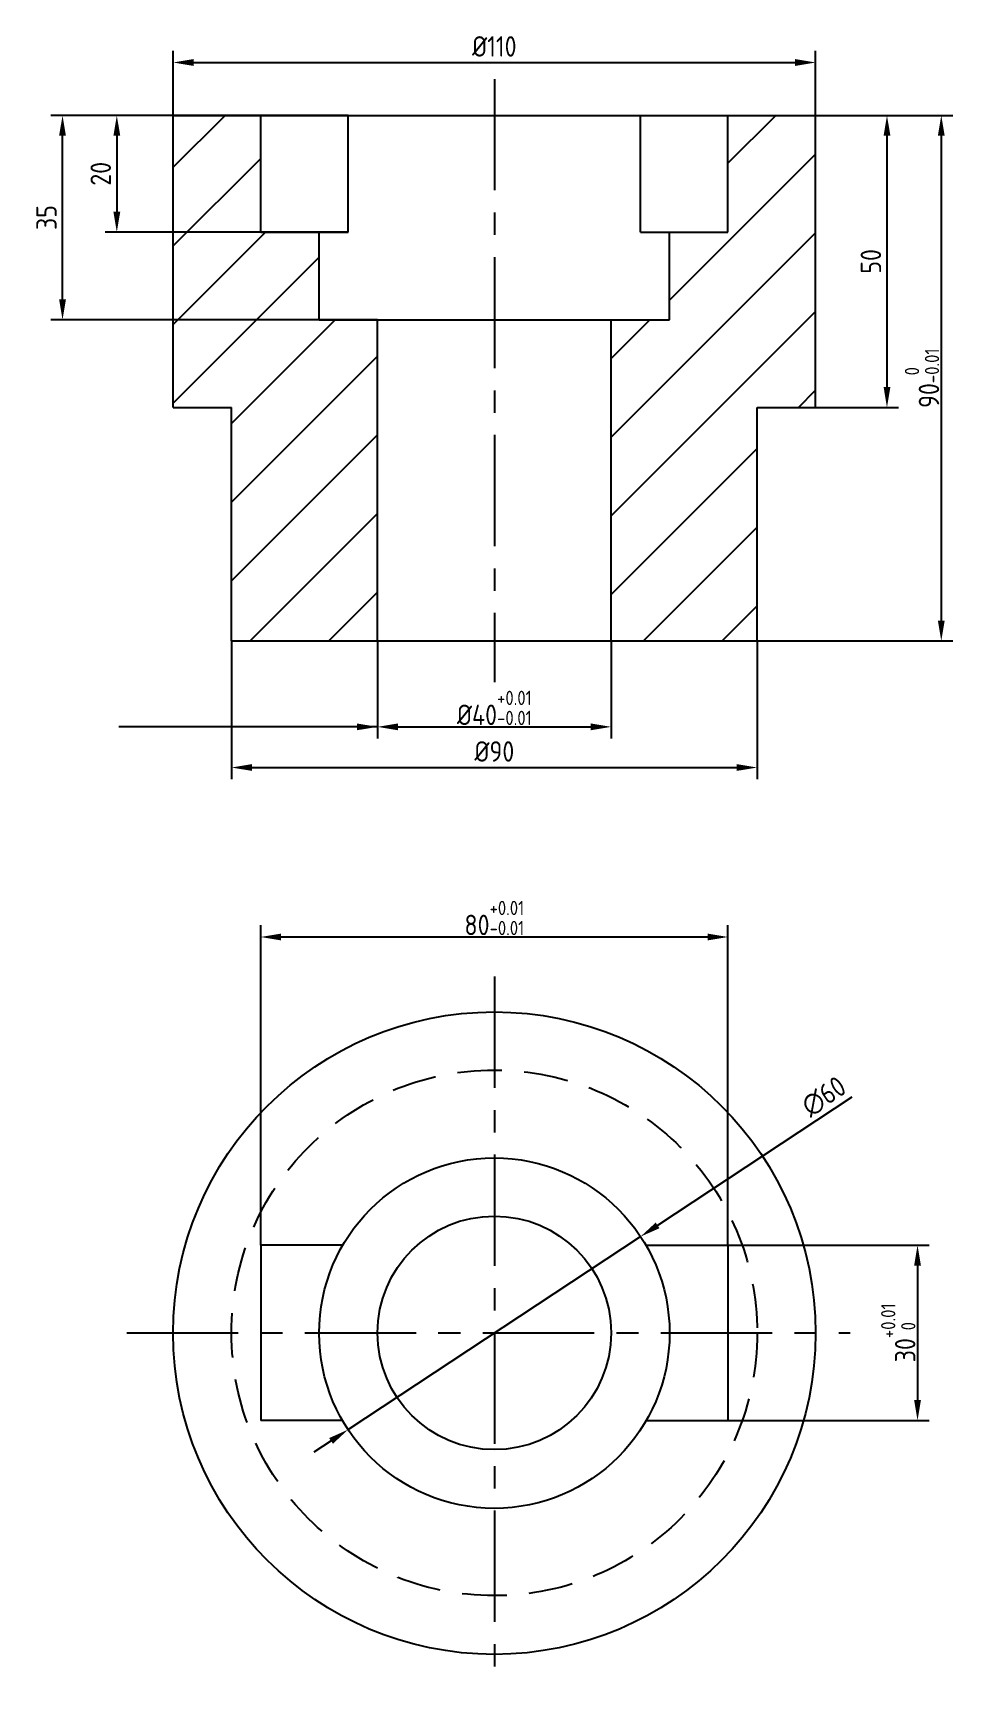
# Model space of a CAD drawing. Header units: millimetres. Extents: x 119 to 276, y 3 to 286.
import ezdxf

# ---------------------------------------------------------------- set-up
doc = ezdxf.new("R2010")
doc.units = ezdxf.units.MM
doc.header["$LTSCALE"] = 0.6
doc.linetypes.add('CENTER', pattern=[50.8, 31.75, -6.35, 6.35, -6.35])
doc.linetypes.add('DASHED', pattern=[19.05, 12.7, -6.35])
for name, color, linetype in [('点画线', 1, 'CENTER'), ('粗实线', 7, 'Continuous'), ('细实线', 5, 'Continuous'), ('虚线', 2, 'DASHED')]:
    doc.layers.add(name, color=color, linetype=linetype)
doc.styles.add('工程字35', font='gbenor.shx', dxfattribs={"height": 3.5, "bigfont": 'gbcbig.shx'})
doc.dimstyles.new('尺寸35', dxfattribs={"dimtxt": 3.5, "dimasz": 3.5, "dimexe": 2, "dimexo": 0, "dimgap": 1, "dimtad": 1, "dimdec": 0, "dimdsep": 46, "dimtxsty": '工程字35', "dimcen": 3.5, "dimaunit": 1, "dimadec": 0, "dimazin": 0, "dimtfac": 1, "dimtdec": 0, "dimtmove": 0, "dimatfit": 3, "dimfxl": 1, "dimarcsym": 0})

# ---------------------------------------------------------------- blocks, each defined once
blk = doc.blocks.new('*D0')
at = {"layer": 'Defpoints', "color": 0}
for p in [(252.73, 271.57), (252.73, 221.57), (264.95, 221.57)]:
    blk.add_point(p, dxfattribs=at)
at = {"layer": '细实线', "color": 0, "lineweight": -2}
for p, q in [((252.73, 271.57), (266.95, 271.57)), ((264.95, 268.07), (264.95, 225.07)), ((252.73, 221.57), (266.95, 221.57))]:
    blk.add_line(p, q, dxfattribs=at)
at = {"layer": '细实线', "color": 0}
for points in [[(264.37, 268.07), (265.54, 268.07), (264.95, 271.57)], [(264.37, 225.07), (265.54, 225.07), (264.95, 221.57)]]:
    blk.add_solid(points, dxfattribs=at)
at = {"layer": '细实线', "color": 0, "insert": (262.2, 246.57), "char_height": 3.5, "attachment_point": 5, "rotation": 90, "style": '工程字35'}
blk.add_mtext('50', dxfattribs=at)
blk = doc.blocks.new('*D1')
at = {"layer": 'Defpoints', "color": 0}
for p in [(252.73, 271.57), (242.73, 181.57), (274.25, 181.57)]:
    blk.add_point(p, dxfattribs=at)
at = {"layer": '细实线', "color": 0, "lineweight": -2}
for p, q in [((252.73, 271.57), (276.25, 271.57)), ((274.25, 268.07), (274.25, 185.07)), ((242.73, 181.57), (276.25, 181.57))]:
    blk.add_line(p, q, dxfattribs=at)
at = {"layer": '细实线', "color": 0}
for points in [[(273.66, 268.07), (274.83, 268.07), (274.25, 271.57)], [(273.66, 185.07), (274.83, 185.07), (274.25, 181.57)]]:
    blk.add_solid(points, dxfattribs=at)
at = {"layer": '细实线', "color": 0, "insert": (270.95, 226.57), "char_height": 3.5, "attachment_point": 5, "rotation": 90, "style": '工程字35'}
blk.add_mtext('90{\\H0.7x;\\S 0^ -0.01;}', dxfattribs=at)
blk = doc.blocks.new('*D2')
at = {"layer": 'Defpoints', "color": 0}
for p in [(172.73, 271.57), (133.09, 251.57), (172.73, 251.57)]:
    blk.add_point(p, dxfattribs=at)
at = {"layer": '细实线', "color": 0, "lineweight": -2}
for p, q in [((172.73, 271.57), (131.09, 271.57)), ((133.09, 268.07), (133.09, 255.07)), ((172.73, 251.57), (131.09, 251.57))]:
    blk.add_line(p, q, dxfattribs=at)
at = {"layer": '细实线', "color": 0}
for points in [[(132.51, 268.07), (133.68, 268.07), (133.09, 271.57)], [(132.51, 255.07), (133.68, 255.07), (133.09, 251.57)]]:
    blk.add_solid(points, dxfattribs=at)
at = {"layer": '细实线', "color": 0, "insert": (130.34, 261.57), "char_height": 3.5, "attachment_point": 5, "rotation": 90, "style": '工程字35'}
blk.add_mtext('20', dxfattribs=at)
blk = doc.blocks.new('*D3')
at = {"layer": 'Defpoints', "color": 0}
for p in [(123.8, 271.57), (157.73, 271.57), (177.73, 236.57)]:
    blk.add_point(p, dxfattribs=at)
at = {"layer": '细实线', "color": 0, "lineweight": -2}
for p, q in [((157.73, 271.57), (121.8, 271.57)), ((123.8, 240.07), (123.8, 268.07)), ((177.73, 236.57), (121.8, 236.57))]:
    blk.add_line(p, q, dxfattribs=at)
at = {"layer": '细实线', "color": 0}
for points in [[(123.21, 268.07), (124.38, 268.07), (123.8, 271.57)], [(123.21, 240.07), (124.38, 240.07), (123.8, 236.57)]]:
    blk.add_solid(points, dxfattribs=at)
at = {"layer": '细实线', "color": 0, "insert": (121.05, 254.07), "char_height": 3.5, "attachment_point": 5, "rotation": 90, "style": '工程字35'}
blk.add_mtext('35', dxfattribs=at)
blk = doc.blocks.new('*D4')
at = {"layer": 'Defpoints', "color": 0}
for p in [(252.73, 280.63), (142.73, 271.57), (252.73, 271.57)]:
    blk.add_point(p, dxfattribs=at)
at = {"layer": '细实线', "color": 0, "lineweight": -2}
for p, q in [((142.73, 271.57), (142.73, 282.63)), ((146.23, 280.63), (249.23, 280.63)), ((252.73, 271.57), (252.73, 282.63))]:
    blk.add_line(p, q, dxfattribs=at)
at = {"layer": '细实线', "color": 0}
for points in [[(146.23, 281.21), (146.23, 280.04), (142.73, 280.63)], [(249.23, 281.21), (249.23, 280.04), (252.73, 280.63)]]:
    blk.add_solid(points, dxfattribs=at)
at = {"layer": '细实线', "color": 0, "insert": (197.73, 283.38), "char_height": 3.5, "attachment_point": 5, "style": '工程字35'}
blk.add_mtext('%%c110', dxfattribs=at)
blk = doc.blocks.new('*D5')
at = {"layer": 'Defpoints', "color": 0}
for p in [(177.73, 181.57), (217.73, 181.57), (217.73, 166.86)]:
    blk.add_point(p, dxfattribs=at)
at = {"layer": '细实线', "color": 0, "lineweight": -2}
for p, q in [((177.73, 181.57), (177.73, 164.86)), ((217.73, 181.57), (217.73, 164.86)), ((181.23, 166.86), (214.23, 166.86))]:
    blk.add_line(p, q, dxfattribs=at)
at = {"layer": '细实线', "color": 0}
for points in [[(181.23, 167.45), (181.23, 166.28), (177.73, 166.86)], [(214.23, 167.45), (214.23, 166.28), (217.73, 166.86)]]:
    blk.add_solid(points, dxfattribs=at)
at = {"layer": '细实线', "color": 0, "insert": (197.73, 170.11), "char_height": 3.5, "attachment_point": 5, "style": '工程字35'}
blk.add_mtext('%%C40{\\H0.7x;\\S+0.01^ -0.01;}', dxfattribs=at)
blk = doc.blocks.new('*D6')
at = {"layer": 'Defpoints', "color": 0}
for p in [(152.73, 181.57), (242.73, 181.57), (242.73, 159.9)]:
    blk.add_point(p, dxfattribs=at)
at = {"layer": '细实线', "color": 0, "lineweight": -2}
for p, q in [((152.73, 181.57), (152.73, 157.9)), ((242.73, 181.57), (242.73, 157.9)), ((156.23, 159.9), (239.23, 159.9))]:
    blk.add_line(p, q, dxfattribs=at)
at = {"layer": '细实线', "color": 0}
for points in [[(156.23, 160.48), (156.23, 159.32), (152.73, 159.9)], [(239.23, 160.48), (239.23, 159.32), (242.73, 159.9)]]:
    blk.add_solid(points, dxfattribs=at)
at = {"layer": '细实线', "color": 0, "insert": (197.73, 162.65), "char_height": 3.5, "attachment_point": 5, "style": '工程字35'}
blk.add_mtext('%%c90', dxfattribs=at)
blk = doc.blocks.new('*D7')
at = {"layer": 'Defpoints', "color": 0}
for p in [(237.73, 130.88), (157.73, 78.09), (237.73, 78.09)]:
    blk.add_point(p, dxfattribs=at)
at = {"layer": '细实线', "color": 0, "lineweight": -2}
for p, q in [((157.73, 78.09), (157.73, 132.88)), ((161.23, 130.88), (234.23, 130.88)), ((237.73, 78.09), (237.73, 132.88))]:
    blk.add_line(p, q, dxfattribs=at)
at = {"layer": '细实线', "color": 0}
for points in [[(161.23, 131.46), (161.23, 130.29), (157.73, 130.88)], [(234.23, 131.46), (234.23, 130.29), (237.73, 130.88)]]:
    blk.add_solid(points, dxfattribs=at)
at = {"layer": '细实线', "color": 0, "insert": (197.73, 134.13), "char_height": 3.5, "attachment_point": 5, "style": '工程字35'}
blk.add_mtext('80{\\H0.7x;\\S+0.01^ -0.01;}', dxfattribs=at)
blk = doc.blocks.new('*D8')
at = {"layer": 'Defpoints', "color": 0}
for p in [(237.73, 78.09), (237.73, 48.09), (270.18, 48.09)]:
    blk.add_point(p, dxfattribs=at)
at = {"layer": '细实线', "color": 0, "lineweight": -2}
for p, q in [((237.73, 78.09), (272.18, 78.09)), ((270.18, 74.59), (270.18, 51.59)), ((237.73, 48.09), (272.18, 48.09))]:
    blk.add_line(p, q, dxfattribs=at)
at = {"layer": '细实线', "color": 0}
for points in [[(269.6, 74.59), (270.77, 74.59), (270.18, 78.09)], [(269.6, 51.59), (270.77, 51.59), (270.18, 48.09)]]:
    blk.add_solid(points, dxfattribs=at)
at = {"layer": '细实线', "color": 0, "insert": (266.88, 63.09), "char_height": 3.5, "attachment_point": 5, "rotation": 90, "style": '工程字35'}
blk.add_mtext('30{\\H0.7x;\\S+0.01^  0;}', dxfattribs=at)
blk = doc.blocks.new('*D9')
at = {"layer": 'Defpoints', "color": 0}
for p in [(222.76, 79.57), (172.69, 46.52)]:
    blk.add_point(p, dxfattribs=at)
at = {"layer": '细实线', "color": 0, "lineweight": -2}
for p, q in [((258.93, 103.43), (225.69, 81.49)), ((172.69, 46.52), (222.76, 79.57)), ((169.77, 44.59), (166.85, 42.66))]:
    blk.add_line(p, q, dxfattribs=at)
at = {"layer": '细实线', "color": 0}
for points in [[(225.36, 81.98), (226.01, 81.01), (222.76, 79.57)], [(169.45, 45.07), (170.09, 44.1), (172.69, 46.52)]]:
    blk.add_solid(points, dxfattribs=at)
at = {"layer": '细实线', "color": 0, "insert": (254.14, 103.57), "char_height": 3.5, "attachment_point": 5, "rotation": 33.425, "style": '工程字35'}
blk.add_mtext('∅60', dxfattribs=at)

msp = doc.modelspace()

# ---------------------------------------------------------------- hatches: boundary and pattern name
at = {"layer": '细实线'}
h = msp.add_hatch(dxfattribs=at)
h.set_pattern_fill('ANSI31', color=256, scale=3, style=0)
h.set_pattern_definition([(45, (117.727, -4.786), (-6.7352, 6.7352), [])])
h.paths.add_polyline_path([(227.73, 251.57), (227.73, 236.57), (217.73, 236.57), (217.73, 181.57), (242.73, 181.57), (242.73, 221.57), (252.73, 221.57), (252.73, 271.57), (237.73, 271.57), (237.73, 251.57)])
h.paths.add_polyline_path([(152.73, 181.57), (177.73, 181.57), (177.73, 236.57), (167.73, 236.57), (167.73, 251.57), (157.73, 251.57), (157.73, 271.57), (142.73, 271.57), (142.73, 221.57), (152.73, 221.57)])

# ---------------------------------------------------------------- linework, layer by layer
for p, q in [((157.73, 78.09), (157.73, 48.09)), ((237.73, 78.09), (237.73, 48.09))]:
    msp.add_line(p, q)
at = {"layer": '点画线'}
for p, q in [((197.73, 277.8), (197.73, 174.5)), ((197.73, 124.09), (197.73, 2.8)), ((134.8, 63.09), (258.63, 63.09))]:
    msp.add_line(p, q, dxfattribs=at)
at = {"layer": '粗实线'}
for p, q in [((142.73, 271.57), (252.73, 271.57)), ((142.73, 221.57), (142.73, 271.57)), ((157.73, 251.57), (157.73, 271.57)), ((172.73, 251.57), (172.73, 271.57)), ((222.73, 251.57), (222.73, 271.57)), ((237.73, 251.57), (237.73, 271.57)), ((252.73, 221.57), (252.73, 271.57)), ((157.73, 251.57), (172.73, 251.57)), ((167.73, 236.57), (167.73, 251.57)), ((222.73, 251.57), (237.73, 251.57)), ((227.73, 236.57), (227.73, 251.57)), ((167.73, 236.57), (227.73, 236.57)), ((177.73, 181.57), (177.73, 236.57)), ((217.73, 181.57), (217.73, 236.57)), ((142.73, 221.57), (152.73, 221.57)), ((152.73, 181.57), (152.73, 221.57)), ((242.73, 181.57), (242.73, 221.57)), ((242.73, 221.57), (252.73, 221.57)), ((152.73, 181.57), (242.73, 181.57)), ((171.78, 78.09), (157.73, 78.09)), ((157.73, 78.09), (157.73, 48.09)), ((223.68, 78.09), (237.73, 78.09)), ((237.73, 78.09), (237.73, 48.09)), ((171.71, 48.09), (157.73, 48.09)), ((223.74, 48.09), (237.73, 48.09))]:
    msp.add_line(p, q, dxfattribs=at)
for centre, radius in [((197.73, 63.04), 55), ((197.73, 63.04), 30), ((197.73, 63.09), 20)]:
    msp.add_circle(centre, radius, dxfattribs=at)
at = {"layer": '虚线'}
msp.add_circle((197.73, 63.09), 45, dxfattribs=at)

# ---------------------------------------------------------------- dimensions: what is measured, and where the dimension line sits
at = {"layer": '细实线'}
for base, p1, p2, text, picture, middle in [((252.73, 280.63), (142.73, 271.57), (252.73, 271.57), '%%c110', '*D4', (197.73, 283.38)), ((242.73, 159.9), (152.73, 181.57), (242.73, 181.57), '%%c90', '*D6', (197.73, 162.65)), ((217.73, 166.86), (177.73, 181.57), (217.73, 181.57), '%%C40{\\H0.7x;\\S+0.01^ -0.01;}', '*D5', (197.73, 170.11)), ((237.73, 130.88), (157.73, 78.09), (237.73, 78.09), '<>{\\H0.7x;\\S+0.01^ -0.01;}', '*D7', (197.73, 134.13))]:
    dim = msp.add_linear_dim(base=base, p1=p1, p2=p2, text=text, dimstyle='尺寸35', dxfattribs=at)
    dim.commit()
    dim.dimension.update_dxf_attribs({"geometry": picture, "text_midpoint": middle})
for base, p1, p2, picture, middle in [((123.8, 271.57), (177.73, 236.57), (157.73, 271.57), '*D3', (121.05, 254.07)), ((133.09, 251.57), (172.73, 271.57), (172.73, 251.57), '*D2', (130.34, 261.57)), ((264.95, 221.57), (252.73, 271.57), (252.73, 221.57), '*D0', (262.2, 246.57))]:
    dim = msp.add_linear_dim(base=base, p1=p1, p2=p2, angle=90, dimstyle='尺寸35', dxfattribs=at)
    dim.commit()
    dim.dimension.update_dxf_attribs({"geometry": picture, "text_midpoint": middle})
for base, p1, p2, text, picture, middle in [((274.25, 181.57), (252.73, 271.57), (242.73, 181.57), '<>{\\H0.7x;\\S 0^ -0.01;}', '*D1', (270.95, 226.57)), ((270.18, 48.09), (237.73, 78.09), (237.73, 48.09), '<>{\\H0.7x;\\S+0.01^  0;}', '*D8', (266.88, 63.09))]:
    dim = msp.add_linear_dim(base=base, p1=p1, p2=p2, angle=90, text=text, dimstyle='尺寸35', dxfattribs=at)
    dim.commit()
    dim.dimension.update_dxf_attribs({"geometry": picture, "text_midpoint": middle})
dim = msp.add_diameter_dim_2p(p1=(172.69, 46.52), p2=(222.76, 79.57), dimstyle='尺寸35', dxfattribs=at)
dim.commit()
dim.dimension.update_dxf_attribs({"geometry": '*D9', "text_midpoint": (255.66, 101.28), "dimtype": 163})

# ---------------------------------------------------------------- leaders
msp.add_leader([(177.73, 166.86), (133.46, 166.86)], dimstyle='尺寸35', override={"dimgap": 1, "dimtad": 0}, dxfattribs=at)

doc.saveas('drawing.dxf')
